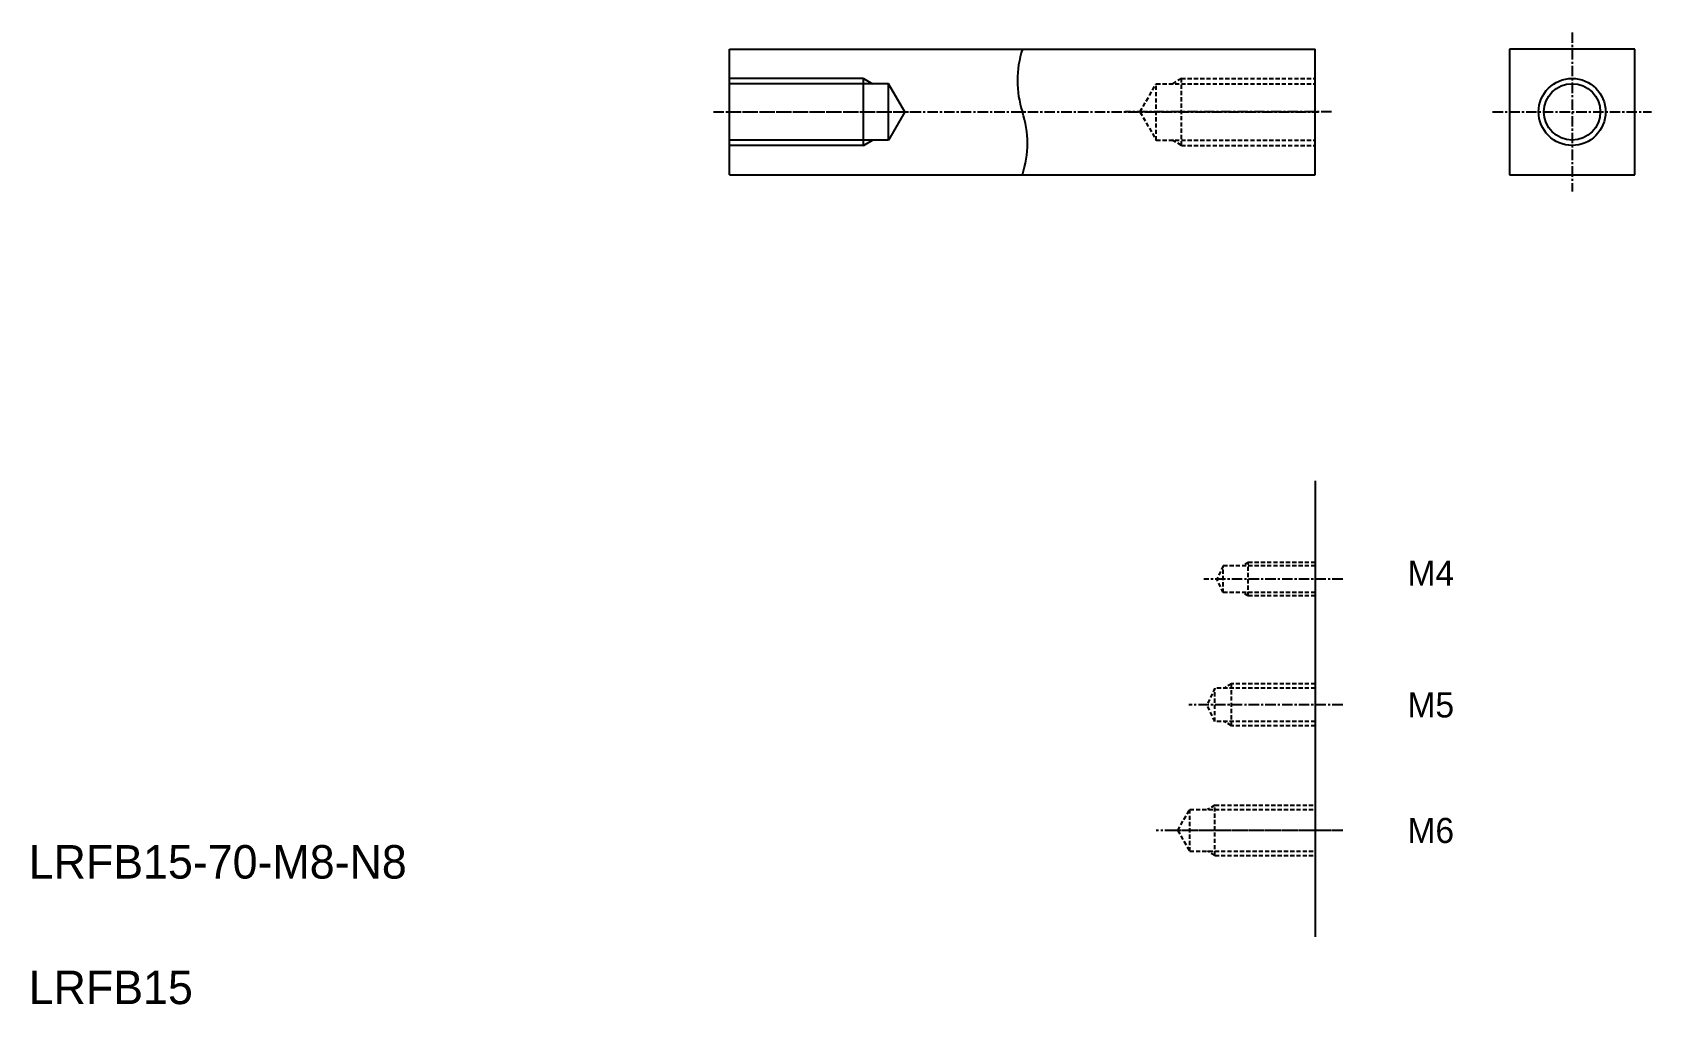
# Model space of a CAD drawing. Extents: x 60 to 254, y 191 to 307.
import ezdxf

# ---------------------------------------------------------------- set-up
doc = ezdxf.new("R2010")
doc.units = 0
doc.linetypes.add('CENTER', pattern=[2, 1.25, -0.25, 0.25, -0.25])
doc.linetypes.add('DASHED', pattern=[0.75, 0.5, -0.25])
doc.layers.get('0').update_dxf_attribs({"linetype": 'CONTINUOUS'})
doc.layers.add('CENTER', color=1, linetype='CENTER')

msp = doc.modelspace()

# ---------------------------------------------------------------- linework, layer by layer
at = {"color": 7, "linetype": 'CONTINUOUS'}
for p, q in [((143.68, 305.36), (213.68, 305.36)), ((143.68, 290.36), (143.68, 305.36)), ((213.68, 290.36), (213.68, 305.36)), ((236.88, 305.36), (236.88, 290.36)), ((251.88, 305.36), (236.88, 305.36)), ((251.88, 290.36), (251.88, 305.36)), ((162.68, 301.23), (143.68, 301.23)), ((159.68, 293.86), (159.68, 301.86)), ((164.63, 297.86), (162.68, 301.23)), ((162.68, 294.48), (162.68, 301.23)), ((164.63, 297.86), (162.68, 294.48)), ((162.68, 294.48), (143.68, 294.48)), ((143.68, 290.36), (213.68, 290.36)), ((236.88, 290.36), (251.88, 290.36)), ((213.68, 253.77), (213.68, 199.32))]:
    msp.add_line(p, q, dxfattribs=at)
at = {"color": 3, "linetype": 'CONTINUOUS'}
for p, q in [((159.68, 301.86), (143.68, 301.86)), ((159.68, 293.86), (143.68, 293.86))]:
    msp.add_line(p, q, dxfattribs=at)
at = {"linetype": 'CONTINUOUS'}
msp.add_line((143.68, 293.86), (143.68, 301.86), dxfattribs=at)
at = {"color": 3}
for p, q in [((159.68, 301.86), (160.77, 301.23)), ((159.68, 293.86), (160.77, 294.48))]:
    msp.add_line(p, q, dxfattribs=at)
at = {"color": 3, "linetype": 'DASHED'}
for p, q in [((192.73, 297.86), (194.68, 301.23)), ((194.68, 301.23), (213.68, 301.23)), ((194.68, 294.48), (194.68, 301.23)), ((197.68, 301.86), (196.6, 301.23)), ((197.68, 301.86), (213.68, 301.86)), ((197.68, 293.86), (197.68, 301.86)), ((192.73, 297.86), (194.68, 294.48)), ((194.68, 294.48), (213.68, 294.48)), ((197.68, 293.86), (196.6, 294.48)), ((197.68, 293.86), (213.68, 293.86)), ((205.68, 244.03), (204.99, 243.63)), ((213.68, 244.03), (205.68, 244.03)), ((205.68, 240.03), (205.68, 244.03)), ((202.68, 243.63), (201.92, 242.03)), ((202.68, 240.43), (201.92, 242.03)), ((213.68, 243.63), (202.68, 243.63)), ((202.68, 240.43), (202.68, 243.63)), ((213.68, 240.43), (202.68, 240.43)), ((205.68, 240.03), (204.99, 240.43)), ((213.68, 240.03), (205.68, 240.03)), ((201.68, 229.03), (200.73, 227.03)), ((213.68, 229.03), (201.68, 229.03)), ((201.68, 225.03), (201.68, 229.03)), ((203.68, 229.53), (202.82, 229.03)), ((213.68, 229.53), (203.68, 229.53)), ((203.68, 224.53), (203.68, 229.53)), ((201.68, 225.03), (200.73, 227.03)), ((213.68, 225.03), (201.68, 225.03)), ((203.68, 224.53), (202.82, 225.03)), ((213.68, 224.53), (203.68, 224.53)), ((201.68, 215.03), (200.82, 214.53)), ((201.68, 215.03), (213.68, 215.03)), ((201.68, 209.03), (201.68, 215.03)), ((197.24, 212.03), (198.68, 214.53)), ((198.68, 214.53), (213.68, 214.53)), ((198.68, 209.53), (198.68, 214.53)), ((197.24, 212.03), (198.68, 209.53)), ((198.68, 209.53), (213.68, 209.53)), ((201.68, 209.03), (200.82, 209.53)), ((201.68, 209.03), (213.68, 209.03))]:
    msp.add_line(p, q, dxfattribs=at)
at = {"color": 3, "linetype": 'CONTINUOUS'}
msp.add_circle((244.38, 297.86), 4, dxfattribs=at)
at = {"color": 7, "linetype": 'CONTINUOUS'}
msp.add_circle((244.38, 297.86), 3.37, dxfattribs=at)
at = {"color": 3, "linetype": 'CONTINUOUS'}
for centre, start, end in [((190.1, 301.61), 161.8194, 198.1806), ((167.26, 294.11), 341.8194, 18.1806)]:
    msp.add_arc(centre, 12.02, start, end, dxfattribs=at)
at = {"layer": 'CENTER', "color": 1, "linetype": 'CENTER'}
for p, q in [((244.38, 307.36), (244.38, 288.36)), ((141.74, 297.86), (166.44, 297.86)), ((143.32, 297.86), (214.05, 297.86)), ((215.63, 297.86), (190.92, 297.86)), ((234.88, 297.86), (253.88, 297.86)), ((216.96, 242.03), (200.38, 242.03)), ((216.96, 227.03), (198.57, 227.03)), ((216.96, 212.03), (194.68, 212.03)), ((215.63, 212.03), (195.84, 212.03))]:
    msp.add_line(p, q, dxfattribs=at)

# ---------------------------------------------------------------- texts
at = {"color": 7, "linetype": 'CONTINUOUS'}
for s, height, p in [('M4', 3, (224.7, 241.26)), ('M5', 3, (224.7, 225.52)), ('M6', 3, (224.7, 210.52)), ('LRFB15-70-M8-N8', 4, (59.91, 206.27)), ('LRFB15', 4, (59.91, 191.27))]:
    msp.add_text(s, height=height, dxfattribs=at).set_placement(p)

doc.saveas('drawing.dxf')
